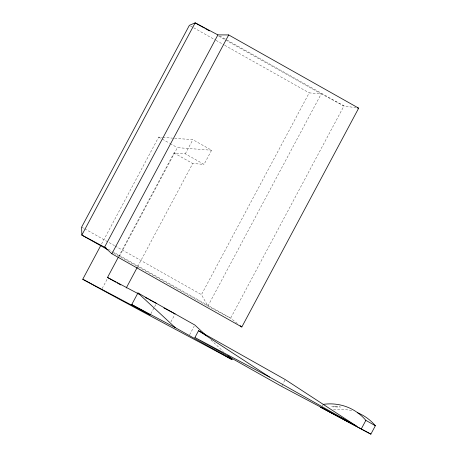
<?xml version="1.0" encoding="UTF-8"?>
<svg xmlns="http://www.w3.org/2000/svg" width="457" height="457" viewBox="0 0 457 457"><rect width="100%" height="100%" fill="white"/><g stroke="black" fill="none" stroke-linecap="round" stroke-linejoin="round"><path stroke-width="0.34" stroke-dasharray="2.29 1.71" d="M101.557 244.032L158.659 137.089L162.149 137.357M118.592 256.714L173.986 152.964L185.308 153.82L204.039 164.371L211.591 150.233L192.86 139.676L173.317 138.197M102.151 288.55L107.526 278.49M119.283 256.468L177.39 147.645L211.591 150.233M185.308 153.82L192.86 139.676M137.654 266.637L192.717 163.515L204.039 164.371M150.873 313.77L156.1 303.979M170.907 321.877L174.825 314.536M237.354 323.465L230.636 318.169L207.889 306.121L201.463 294.628L309.189 92.874L321.214 93.885L343.961 105.933L355.866 107.743M189.609 334.804L194.185 326.241M281.929 385.765L284.905 380.19M322.048 405.81L322.928 404.839M162.846 137.408L172.62 138.145M219.771 35.949L226.598 39.799M227.22 40.147L343.961 105.933L230.636 318.169L112.656 251.687M218.754 36.149L224.964 39.645M225.587 39.999L321.214 93.885L207.889 306.121L112.262 252.235M190.603 26.049L193.083 27.449M193.705 27.797L215.436 40.045M216.058 40.393L224.13 44.94M224.747 45.294L309.189 92.874M158.659 137.089L161.681 138.791M162.286 139.134L169.536 143.218M170.135 143.561L177.39 147.645M173.986 152.964L192.717 163.515M81.632 227.1L84.117 228.5M84.739 228.848L114.541 245.643M115.158 245.997L201.463 294.628M108.309 249.236L112.034 251.333M210.888 339.934L223.313 351.484M333.536 409.621A52.898 49.379 -60.6 0 1 352.57 411.014M335.672 406.33L331.685 406.393L332.536 406.873L340.488 407.073L339.637 406.593L335.672 406.33"/><path stroke-width="0.69" d="M227.969 355.82L232.11 359.67C182.326 332.867 132.262 306.567 82.751 279.256L100.888 245.289M217.903 34.898L104.584 247.134L111.862 253.755L241.827 326.995L358.671 108.172L228.7 34.932L217.903 34.898L195.156 22.85L189.358 25.352L81.632 227.1L81.832 235.087L107.915 249.785M111.862 253.755L228.7 34.932M115.969 282.226L107.509 277.462L118.254 257.342M126.241 288.013L137.317 267.265M82.751 279.256L150.222 314.993L131.736 304.573L137.94 292.954L194.836 325.018L205.707 335.124M194.905 337.529L198.544 330.714L285.231 379.567L356.186 425.89L281.598 386.382L194.905 337.529L269.499 377.036L356.186 425.89M361.367 428.792L365.863 420.377L375.368 425.735L370.873 434.15L320.734 407.273L370.873 434.15M357.265 107.961L358.671 108.172M107.509 277.462L139.048 294.165M145.257 297.456L148.359 299.095M149.599 299.752L156.425 303.368M163.932 307.978L175.157 313.925M131.736 304.573L175.214 327.606L232.11 359.67M204.473 28.1L195.156 22.85L81.832 235.087L106.447 248.185M205.713 28.797L209.437 30.899M117.175 282.912L120.802 284.951M198.544 330.714L269.499 377.036M240.148 325.67L241.827 326.995M137.94 292.954L175.214 327.606M357.528 412.722A52.898 49.379 -60.6 0 1 375.368 425.735M323.362 404.354A52.898 49.379 -60.6 0 1 365.863 420.377"/></g></svg>
